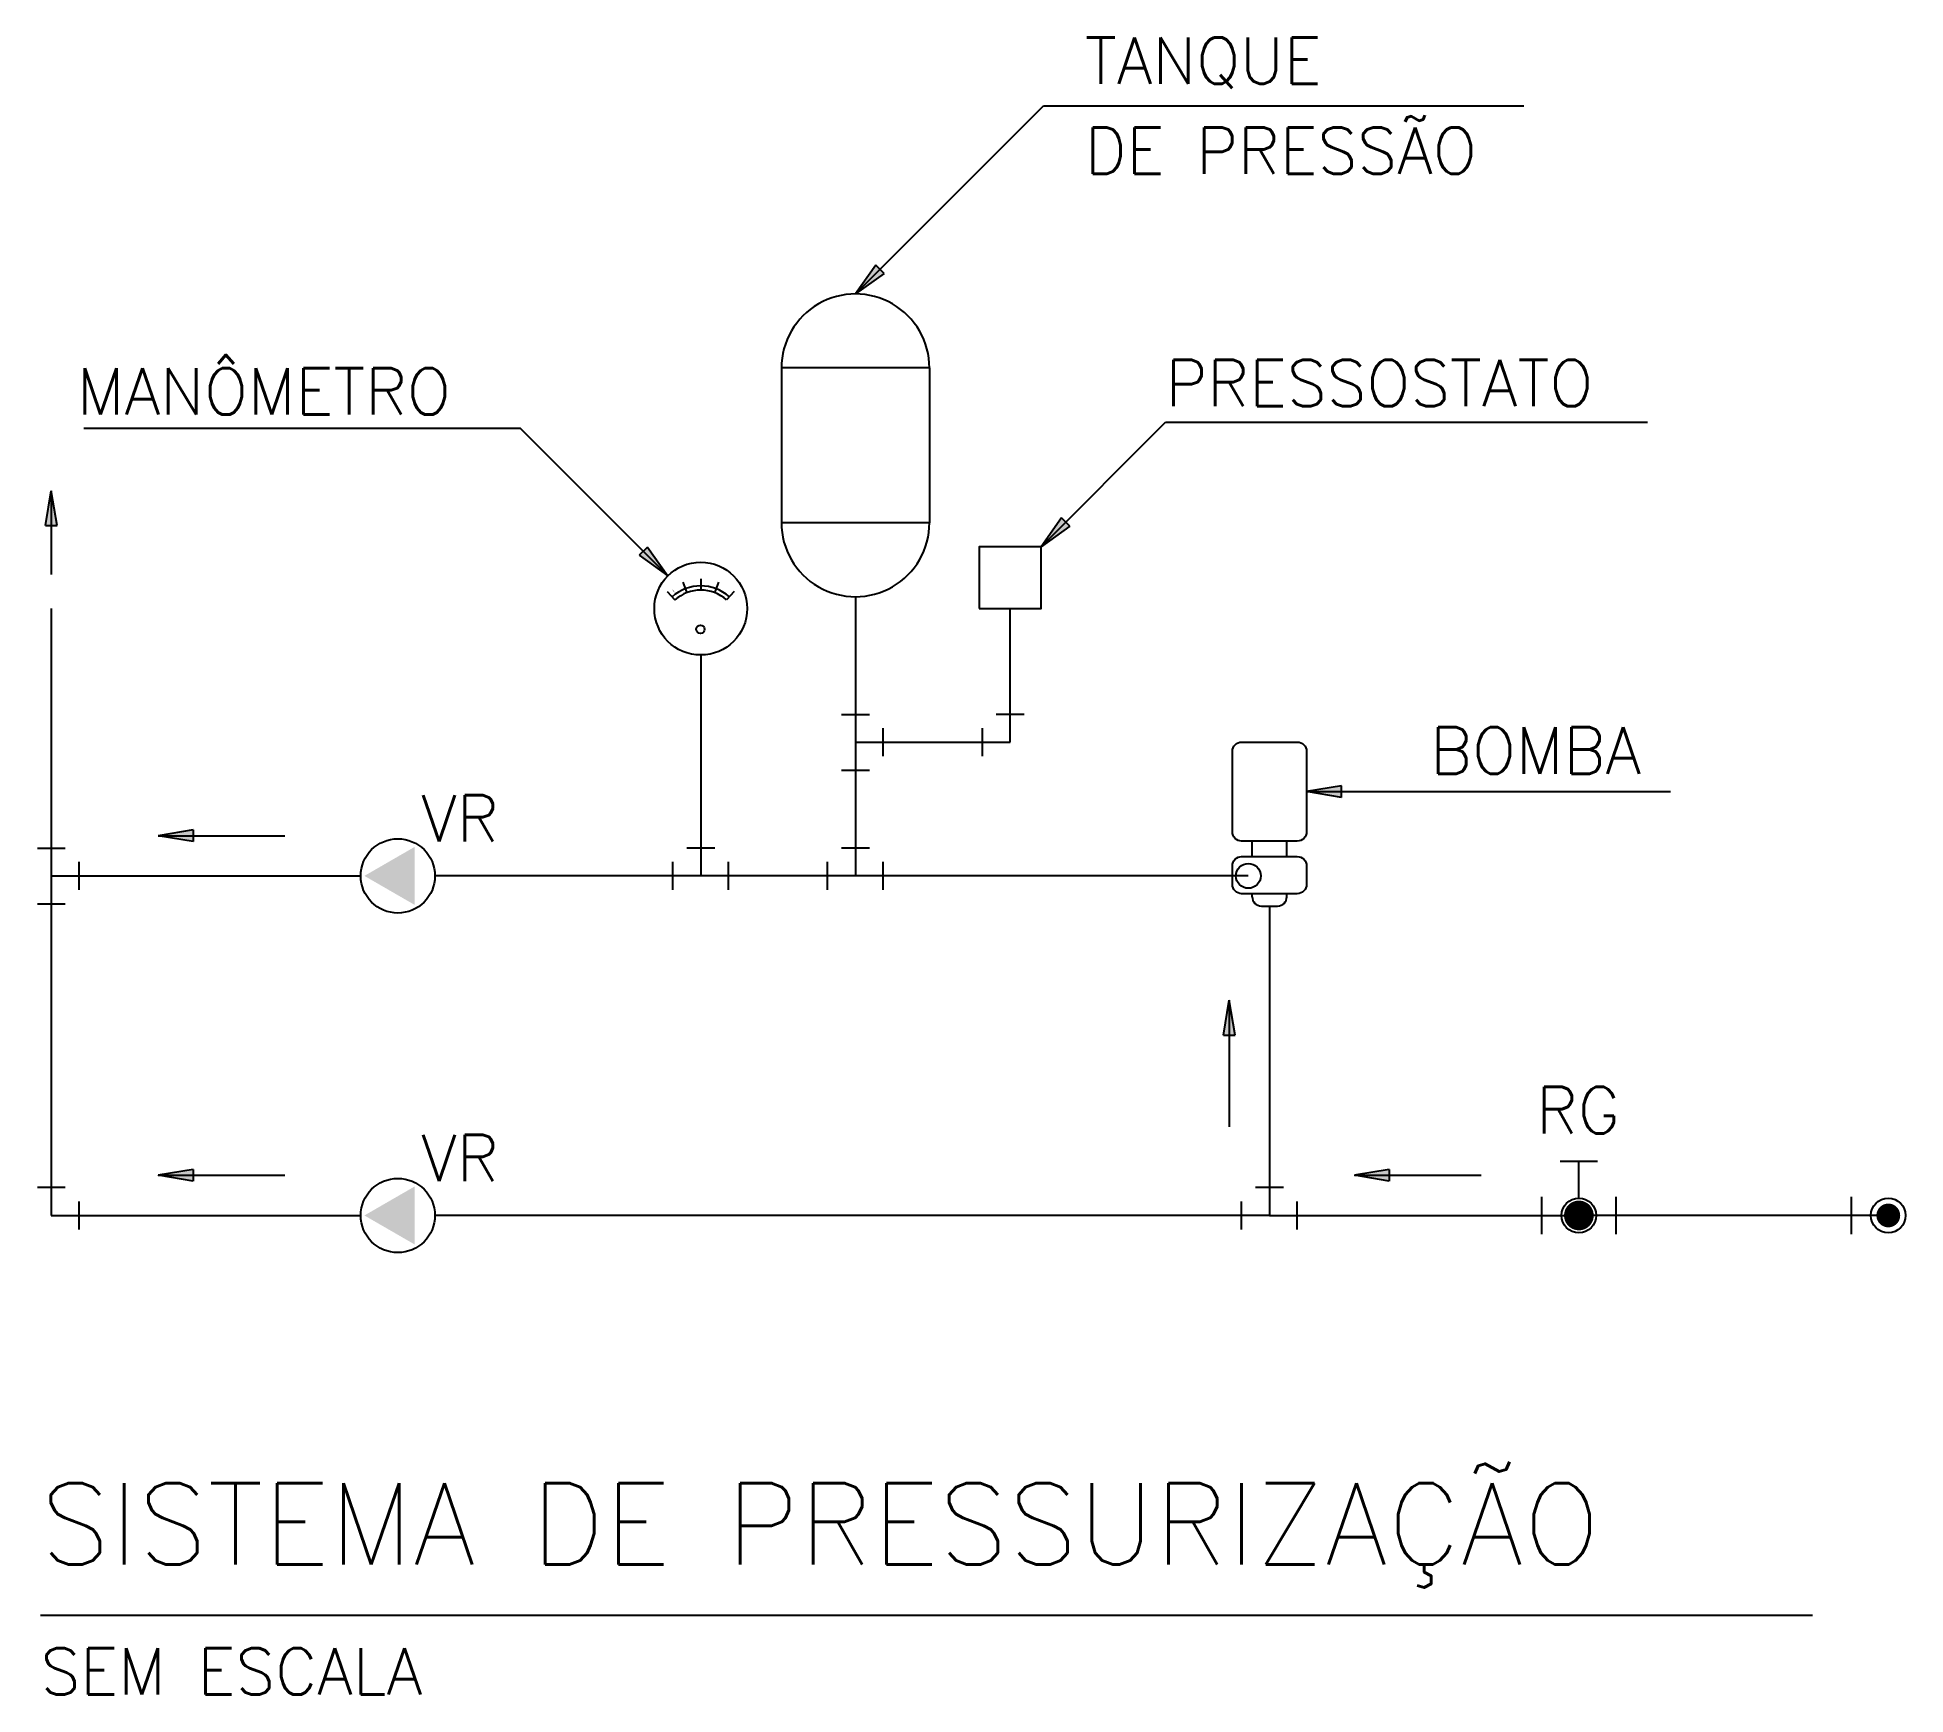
# Model space of a CAD drawing. Header units: millimetres. Extents: x -6572.56 to -6564.51, y -603.33 to -596.19.
import ezdxf
from ezdxf.enums import TextEntityAlignment as Align

# ---------------------------------------------------------------- set-up
doc = ezdxf.new("R2010")
doc.units = ezdxf.units.MM
for name, color, linetype in [('100-Chamadas', 1, 'Continuous'), ('100-Tub_conexões', 2, 'Continuous'), ('100-txt_r80', 2, 'Continuous'), ('AG_SIMBOLOS', 2, 'Continuous'), ('AUX_03', 3, 'Continuous'), ('GER_TXT_R140', 5, 'Continuous'), ('GER_TXT_R80', 2, 'Continuous'), ('Inc_símbolos', 2, 'Continuous'), ('Ltype_incêndio', 5, 'INCENDIO'), ('Tub_conexões', 2, 'Continuous')]:
    doc.layers.add(name, color=color, linetype=linetype)
doc.styles.add('r140', font='romans.shx')
doc.styles.add('r80', font='romans.shx')
doc.linetypes.add('INCENDIO', pattern='A,0.5,-0.2,["+",Standard,S=0.15,R=0,X=-0.125,Y=-0.075],-0.05', length=0.75)

# ---------------------------------------------------------------- blocks, each defined once
blk = doc.blocks.new('apo_closed')
blk.add_hatch(color=256).paths.add_polyline_path([(0.15, -0.025), (0.15, 0.025), (0, 0)])
for p, q in [((0.15, 0.025), (0, 0)), ((0.15, -0.025), (0, 0)), ((0.15, -0.025), (0.15, 0.025))]:
    blk.add_line(p, q)
blk = doc.blocks.new('cadntu00010121')
at = {"layer": 'Tub_conexões'}
for p, q in [((-0.06, 0.12), (0.06, 0.12)), ((0.12, -0.06), (0.12, 0.06)), ((-0.06, -0.12), (0.06, -0.12))]:
    blk.add_line(p, q, dxfattribs=at)
blk = doc.blocks.new('cadntu00010113')
at = {"layer": 'Tub_conexões'}
for p, q in [((0.06, 0.12), (-0.06, 0.12)), ((0.12, -0.06), (0.12, 0.06))]:
    blk.add_line(p, q, dxfattribs=at)

msp = doc.modelspace()

# ---------------------------------------------------------------- linework, layer by layer
at = {"layer": '100-Chamadas'}
for p, q in [((-6569.0319, -597.2959), (-6568.2209, -596.4849)), ((-6568.2209, -596.4849), (-6566.1511, -596.4849)), ((-6570.4747, -597.8754), (-6572.3569, -597.8754)), ((-6569.84, -598.5102), (-6570.4747, -597.8754)), ((-6568.2319, -598.3849), (-6567.6957, -597.8487)), ((-6567.6957, -597.8487), (-6565.6191, -597.8487)), ((-6572.4972, -598.1437), (-6572.4972, -598.5048)), ((-6567.0878, -599.4403), (-6565.5204, -599.4403)), ((-6572.0361, -599.6305), (-6571.4902, -599.6305)), ((-6567.4209, -600.3398), (-6567.4209, -600.8857)), ((-6572.0361, -601.0939), (-6571.4902, -601.0939)), ((-6566.8817, -601.0939), (-6566.3358, -601.0939))]:
    msp.add_line(p, q, dxfattribs=at)
at = {"layer": 'AG_SIMBOLOS', "color": 2}
for p, q in [((-6567.3225, -599.7203), (-6567.3225, -599.6536)), ((-6567.1732, -599.7203), (-6567.1732, -599.6536)), ((-6567.3225, -599.8936), (-6567.3225, -599.8803)), ((-6567.2825, -599.9336), (-6567.2132, -599.9336)), ((-6567.1732, -599.8936), (-6567.1732, -599.8803))]:
    msp.add_line(p, q, dxfattribs=at)
at = {"layer": 'AG_SIMBOLOS'}
for p, q in [((-6565.9945, -601.0323), (-6565.8345, -601.0323)), ((-6565.9145, -601.1923), (-6565.9145, -601.0323)), ((-6566.0745, -601.347), (-6566.0745, -601.187)), ((-6565.7545, -601.347), (-6565.7545, -601.187)), ((-6564.7412, -601.187), (-6564.7412, -601.347))]:
    msp.add_line(p, q, dxfattribs=at)
at = {"layer": 'AG_SIMBOLOS', "color": 2}
for points in [[(-6567.4078, -599.6136), (-6567.4078, -599.267, -0.414214), (-6567.3678, -599.227), (-6567.1278, -599.227, -0.414214), (-6567.0878, -599.267), (-6567.0878, -599.6136, -0.414214), (-6567.1278, -599.6536), (-6567.3678, -599.6536, -0.414214)], [(-6567.4078, -599.8403), (-6567.4078, -599.7603, -0.414214), (-6567.3678, -599.7203), (-6567.1278, -599.7203, -0.414214), (-6567.0878, -599.7603), (-6567.0878, -599.8403, -0.414214), (-6567.1278, -599.8803), (-6567.3678, -599.8803, -0.414214)]]:
    msp.add_lwpolyline(points, format="xyb", close=True, dxfattribs=at)
at = {"layer": 'AG_SIMBOLOS', "color": 1}
for points, const_width in [([(-6565.9465, -601.267, 1), (-6565.8825, -601.267, 1)], 0.064), ([(-6564.5556, -601.267, 1), (-6564.6068, -601.267, 1)], 0.0512)]:
    msp.add_lwpolyline(points, format="xyb", close=True, dxfattribs=dict(at, const_width=const_width))
at = {"layer": 'AG_SIMBOLOS', "color": 2}
for centre, radius in [((-6571.0039, -599.8036), 0.16), ((-6571.0039, -601.267), 0.16), ((-6565.9145, -601.267), 0.0747), ((-6564.5812, -601.267), 0.0747)]:
    msp.add_circle(centre, radius, dxfattribs=at)
at = {"layer": 'AG_SIMBOLOS', "color": 1}
msp.add_circle((-6567.339, -599.8036), 0.0533, dxfattribs=at)
at = {"layer": 'AG_SIMBOLOS', "color": 2}
for centre, start, end in [((-6567.2825, -599.8936), 180, 270), ((-6567.2132, -599.8936), 270, 0)]:
    msp.add_arc(centre, 0.04, start, end, dxfattribs=at)
at = {"layer": 'AG_SIMBOLOS', "color": 1}
for points in [[(-6570.9319, -599.6789), (-6570.9319, -599.9283), (-6571.1479, -599.8036)], [(-6570.9319, -601.1423), (-6570.9319, -601.3917), (-6571.1479, -601.267)]]:
    msp.add_solid(points, dxfattribs=at)
at = {"layer": 'AUX_03'}
msp.add_line((-6572.5435, -602.9893), (-6564.9084, -602.9893), dxfattribs=at)
at = {"layer": 'Inc_símbolos', "color": 3}
for p, q in [((-6568.7129, -597.6148), (-6569.3508, -597.6148)), ((-6569.3508, -597.6148), (-6569.3508, -598.2815)), ((-6568.7129, -597.6148), (-6568.7129, -598.2815)), ((-6568.7129, -598.2815), (-6569.3508, -598.2815))]:
    msp.add_line(p, q, dxfattribs=at)
at = {"layer": 'Inc_símbolos', "color": 1}
for p, q in [((-6569.7755, -598.5372), (-6569.7582, -598.5832)), ((-6569.6985, -598.5231), (-6569.6985, -598.5723)), ((-6569.6215, -598.5372), (-6569.6389, -598.5832)), ((-6569.8426, -598.5776), (-6569.8101, -598.6145)), ((-6569.5545, -598.5776), (-6569.587, -598.6145))]:
    msp.add_line(p, q, dxfattribs=at)
at = {"layer": 'Inc_símbolos', "color": 3}
msp.add_lwpolyline([(-6568.4985, -598.6516), (-6568.2319, -598.6516), (-6568.2319, -598.3849), (-6568.4985, -598.3849)], close=True, dxfattribs=at)
at = {"layer": 'Inc_símbolos', "color": 1, "linetype": 'INCENDIO'}
msp.add_lwpolyline([(-6569.6999, -598.7409, 0, 0, 0), (-6569.7717, -598.6397, 0.032, 0, 0), (-6569.8147, -598.5755, 0, 0, 0)], format="xyseb", dxfattribs=at)
at = {"layer": 'Inc_símbolos', "color": 2}
msp.add_circle((-6569.6985, -598.6516), 0.2, dxfattribs=at)
at = {"layer": 'Inc_símbolos', "color": 1}
msp.add_circle((-6569.6999, -598.7409), 0.0182, dxfattribs=at)
at = {"layer": 'Inc_símbolos', "color": 3}
for centre, start, end in [((-6569.0319, -597.6148), 359.99996, 180), ((-6569.0319, -598.2815), 180, 0.00004)]:
    msp.add_arc(centre, 0.319, start, end, dxfattribs=at)
at = {"layer": 'Inc_símbolos', "color": 1}
for radius in [0.1869, 0.1685]:
    msp.add_arc((-6569.6985, -598.7408), radius, 48.57143, 131.42857, dxfattribs=at)
at = {"layer": 'Ltype_incêndio'}
for p, q in [((-6569.0319, -598.6004), (-6569.0319, -599.2276)), ((-6572.4972, -598.6516), (-6572.4972, -599.8036)), ((-6568.3652, -599.2276), (-6568.3652, -598.6516)), ((-6569.6985, -598.8516), (-6569.6985, -599.8036)), ((-6569.0319, -599.2276), (-6568.3652, -599.2276)), ((-6569.0319, -599.2276), (-6569.0319, -599.8036)), ((-6572.4972, -599.8036), (-6571.1639, -599.8036)), ((-6572.4972, -599.8036), (-6572.4972, -601.267)), ((-6569.6985, -599.8036), (-6570.8439, -599.8036)), ((-6569.0319, -599.8036), (-6569.6985, -599.8036)), ((-6567.339, -599.8036), (-6569.0319, -599.8036)), ((-6567.2478, -599.9336), (-6567.2478, -601.267)), ((-6572.4972, -601.267), (-6571.1639, -601.267)), ((-6567.2478, -601.267), (-6570.8439, -601.267)), ((-6567.2478, -601.267), (-6565.9145, -601.267)), ((-6564.5812, -601.267), (-6565.9145, -601.267))]:
    msp.add_line(p, q, dxfattribs=at)

# ---------------------------------------------------------------- block references
at = {"layer": '100-Chamadas'}
for p, rotation in [((-6569.0319, -597.2959), 45.00000000001205), ((-6572.4972, -598.1437), 270), ((-6568.2319, -598.3849), 45.00000000000608), ((-6569.84, -598.5102), 135.0000000000103), ((-6567.4209, -600.3398), 270)]:
    msp.add_blockref('apo_closed', p, dxfattribs=dict(at, rotation=rotation))
msp.add_blockref('apo_closed', (-6567.0878, -599.4403), dxfattribs=at)
at = {"layer": '100-Chamadas', "xscale": -1, "rotation": 180}
for p in [(-6572.0361, -599.6305), (-6572.0361, -601.0939), (-6566.8817, -601.0939)]:
    msp.add_blockref('apo_closed', p, dxfattribs=at)
at = {"layer": '100-Tub_conexões'}
for name, p in [('cadntu00010121', (-6569.0319, -599.2276)), ('cadntu00010121', (-6572.4972, -599.8036)), ('cadntu00010113', (-6572.4972, -601.267))]:
    msp.add_blockref(name, p, dxfattribs=at)
at = {"layer": '100-Tub_conexões', "rotation": 90}
for name, p in [('cadntu00010113', (-6568.3652, -599.2276)), ('cadntu00010121', (-6569.6985, -599.8036)), ('cadntu00010121', (-6569.0319, -599.8036)), ('cadntu00010121', (-6567.2478, -601.267))]:
    msp.add_blockref(name, p, dxfattribs=at)

# ---------------------------------------------------------------- texts
at = {"layer": '100-txt_r80', "color": 2, "linetype": 'INCENDIO', "style": 'r80'}
for s, p in [('TANQUE', (-6568.0434, -596.3899)), ('DE PRESSÃO', (-6568.0434, -596.7778)), ('MANÔMETRO', (-6572.3873, -597.8157)), ('PRESSOSTATO', (-6567.6957, -597.78)), ('BOMBA', (-6566.5546, -599.3632)), ('VR', (-6570.9035, -599.6556)), ('VR', (-6570.9035, -601.119))]:
    msp.add_text(s, height=0.2, dxfattribs=at).set_placement(p)
msp.add_text('RG', height=0.2, dxfattribs=at).set_placement((-6565.9186, -600.9132), align=Align.CENTER)
at = {"layer": 'GER_TXT_R140', "style": 'r140'}
msp.add_text('SISTEMA DE PRESSURIZAÇÃO', height=0.35, dxfattribs=at).set_placement((-6572.5435, -602.7706))
at = {"layer": 'GER_TXT_R80', "style": 'r80'}
msp.add_text('SEM ESCALA', height=0.2, dxfattribs=at).set_placement((-6572.5435, -603.332))

doc.saveas('drawing.dxf')
